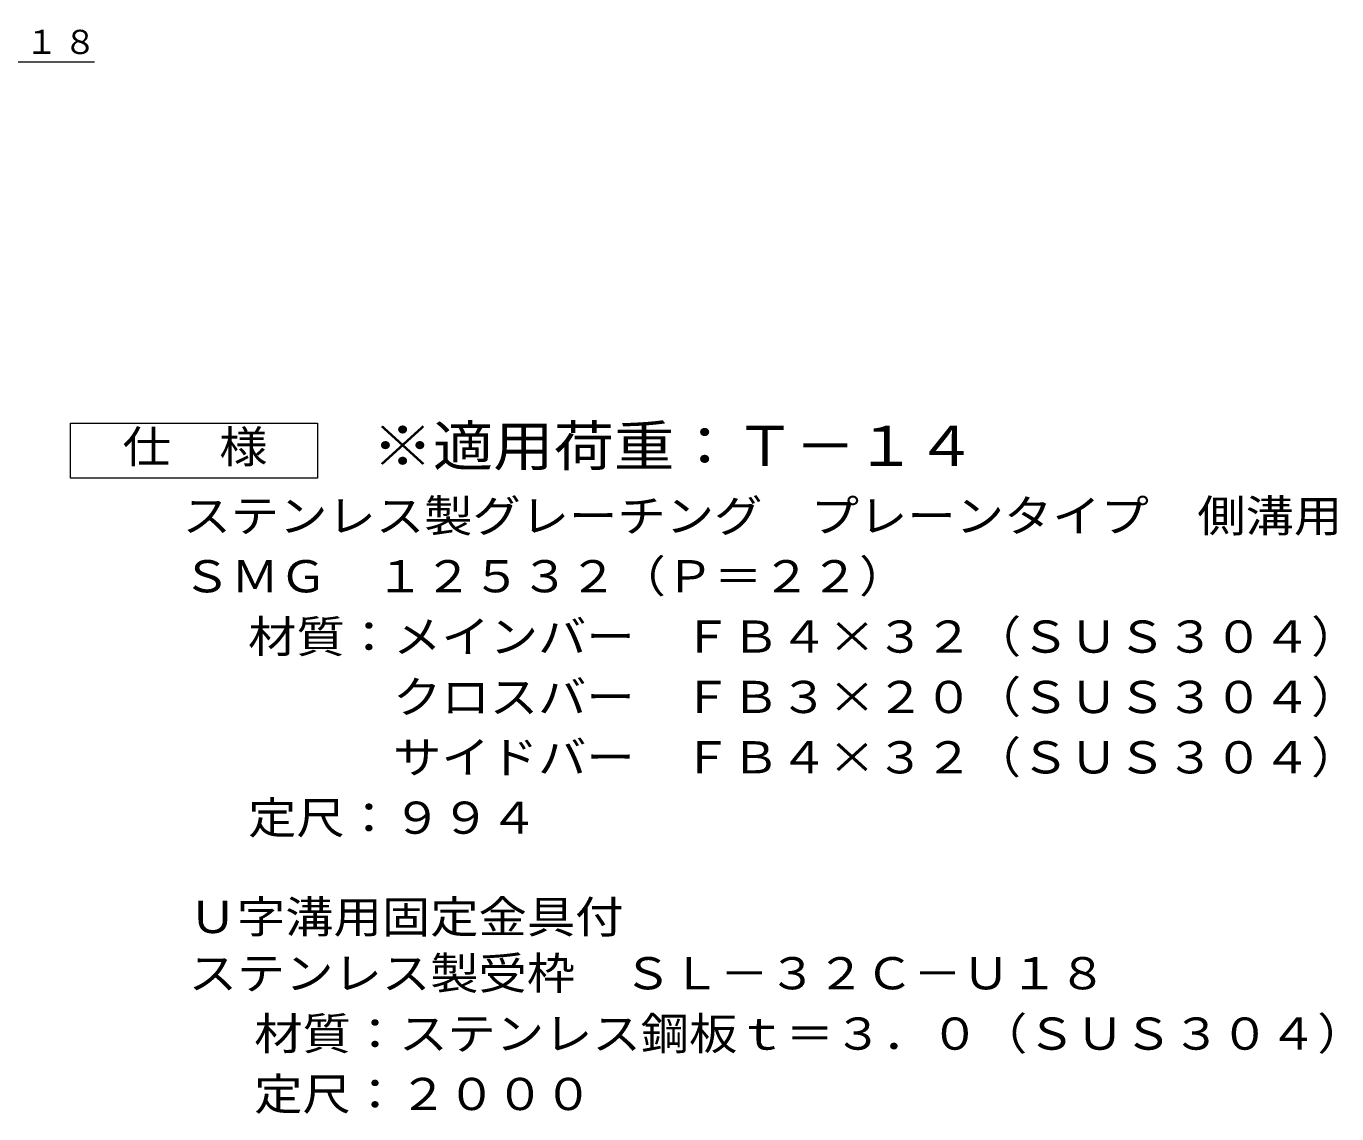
# Model space of a CAD drawing. Units: millimetres at full size; details may follow other scales. Extents: x -230 to 468, y -388 to 290.
# Drawn here: x 229.3 to 468, y -140.2 to 58 of the extents above; entities that cross this region are included whole.
import ezdxf
from ezdxf.enums import TextEntityAlignment as Align

# ---------------------------------------------------------------- set-up
doc = ezdxf.new("R2010")
doc.units = ezdxf.units.MM
doc.header["$LTSCALE"] = 2
doc.layers.add('D-5', color=7, linetype='Continuous', lineweight=9)
doc.styles.add('ＭＳ ゴシック', font='')
doc.styles.get('ＭＳ ゴシック').set_extended_font_data('MS Gothic')

msp = doc.modelspace()

# ---------------------------------------------------------------- linework, layer by layer
at = {"layer": 'D-5'}
msp.add_line((116.16, 51.518), (241.783, 51.518), dxfattribs=at)
msp.add_lwpolyline([(237.37, -24.31), (237.37, -14.309), (282.37, -14.309), (282.37, -24.31)], close=True, dxfattribs=at)

# ---------------------------------------------------------------- texts
at = {"layer": 'D-5', "color": 3, "style": 'ＭＳ ゴシック', "width": 1.1}
msp.add_text('※適用荷重：Ｔ－１４', height=7.331, dxfattribs=at).set_placement((292.37, -24.31), align=Align.BOTTOM_LEFT)
at = {"layer": 'D-5', "color": 2, "style": 'ＭＳ ゴシック', "width": 1.1}
for s, p in [('仕\u3000様', (246.87, -23.309)), ('ステンレス製グレーチング\u3000プレーンタイプ\u3000側溝用', (257.788, -35.894)), ('ＳＭＧ\u3000１２５３２（Ｐ＝２２）', (257.788, -46.894)), ('材質：メインバー\u3000ＦＢ４×３２（ＳＵＳ３０４）', (269.731, -57.894)), ('\u3000\u3000\u3000クロスバー\u3000ＦＢ３×２０（ＳＵＳ３０４）', (269.731, -68.894)), ('\u3000\u3000\u3000サイドバー\u3000ＦＢ４×３２（ＳＵＳ３０４）', (269.731, -79.894)), ('定尺：９９４', (269.731, -90.894)), ('Ｕ字溝用固定金具付', (258.895, -108.978)), ('ステンレス製受枠\u3000ＳＬ－３２Ｃ－Ｕ１８', (258.895, -119.238)), ('材質：ステンレス鋼板ｔ＝３．０（ＳＵＳ３０４）', (270.838, -130.238)), ('定尺：２０００', (270.838, -141.238))]:
    msp.add_text(s, height=5.865, dxfattribs=at).set_placement(p, align=Align.BOTTOM_LEFT)
at = {"layer": 'D-5', "insert": (116.783, 52.47), "char_height": 4.399, "attachment_point": 7, "style": 'ＭＳ ゴシック'}
msp.add_mtext('\\T1.17;ステンレス製受枠ＳＬ－３２Ｃ－Ｕ１８', dxfattribs=at)

doc.saveas('drawing.dxf')
